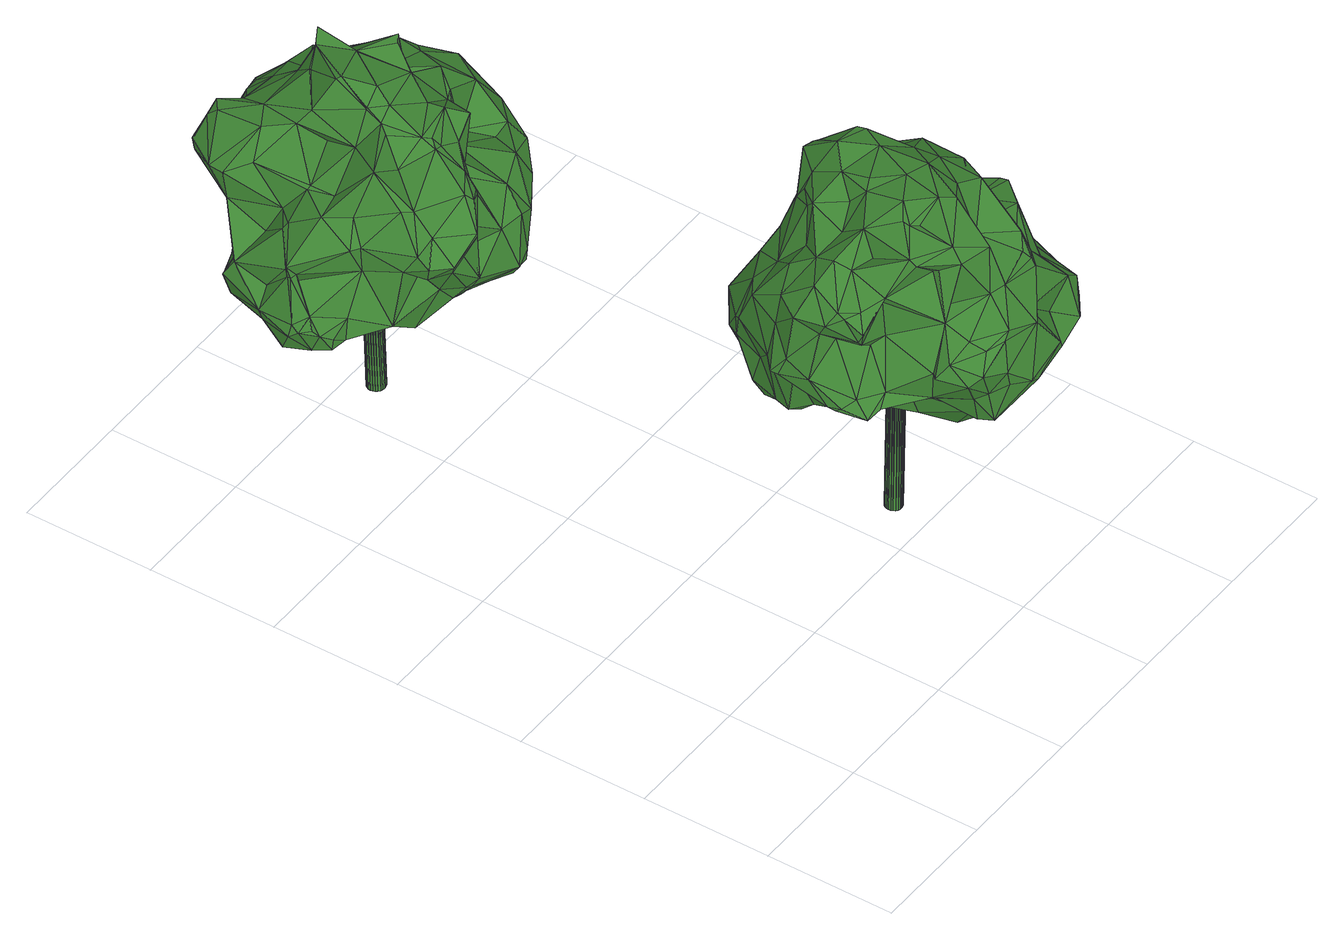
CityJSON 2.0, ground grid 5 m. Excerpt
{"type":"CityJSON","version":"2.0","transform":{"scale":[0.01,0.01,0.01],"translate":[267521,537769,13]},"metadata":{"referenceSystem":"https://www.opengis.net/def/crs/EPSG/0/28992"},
"CityObjects":{
"tree1":{"type":"SolitaryVegetationObject","attributes":{"gtid":262,"crown_width_m":11.29,"crown_median_z":22.58,"crown_r50_m":0.328,"crown_porosity":0.898,"trunk_H_m":9.17,"trunk_DBH_m":0.678,"trunk_radius_m":0.339,"trunk_base_height_m":13.41,"original_gtid":"262"},"geometry":[{"type":"Solid","lod":"3","boundaries":[[[[0,1,2]],[[1,3,2]],[[4,5,6]],[[7,8,9]],[[10,11,12]],[[13,14,15]],[[16,17,18]],[[19,20,21]],[[16,22,23]],[[24,19,25]],[[20,19,24]],[[26,27,28]],[[29,30,31]],[[32,13,15]],[[33,34,35]],[[36,35,34]],[[37,38,39]],[[40,41,42]],[[43,44,45]],[[46,45,44]],[[47,48,49]],[[22,50,51]],[[52,53,54]],[[55,56,57]],[[54,58,59]],[[60,61,62]],[[23,39,38]],[[63,26,64]],[[1,65,66]],[[67,66,65]],[[68,69,70]],[[71,61,68]],[[67,65,72]],[[25,19,73]],[[42,73,19]],[[74,75,76]],[[77,78,79]],[[42,80,40]],[[40,80,81]],[[82,83,84]],[[85,26,63]],[[86,79,78]],[[87,23,38]],[[88,89,90]],[[78,91,3]],[[92,93,94]],[[87,95,16]],[[96,8,97]],[[6,98,4]],[[54,59,52]],[[47,49,99]],[[18,22,16]],[[64,26,100]],[[35,101,33]],[[85,32,26]],[[27,26,32]],[[101,102,33]],[[103,30,29]],[[50,104,51]],[[25,89,24]],[[105,106,88]],[[107,108,109]],[[74,110,111]],[[24,106,20]],[[3,1,78]],[[72,65,112]],[[31,113,114]],[[113,115,114]],[[116,39,117]],[[31,30,118]],[[11,119,2]],[[11,2,120]],[[121,97,8]],[[80,42,21]],[[21,122,80]],[[25,123,124]],[[73,123,25]],[[125,47,99]],[[18,81,80]],[[101,35,13]],[[126,127,49]],[[29,128,69]],[[129,130,131]],[[18,50,22]],[[62,61,71]],[[132,133,134]],[[135,2,3]],[[56,136,137]],[[100,138,139]],[[140,138,100]],[[132,72,133]],[[132,141,72]],[[134,133,112]],[[72,112,133]],[[135,3,91]],[[7,141,142]],[[9,141,7]],[[31,114,29]],[[137,143,144]],[[145,146,58]],[[1,66,78]],[[78,66,86]],[[32,15,147]],[[79,86,148]],[[41,123,73]],[[11,10,149]],[[136,55,150]],[[9,8,151]],[[11,82,84]],[[11,120,82]],[[126,152,149]],[[153,128,154]],[[155,124,123]],[[151,8,96]],[[36,156,157]],[[36,157,35]],[[158,159,160]],[[79,96,77]],[[161,77,96]],[[162,163,164]],[[162,164,110]],[[151,148,9]],[[96,79,148]],[[96,148,151]],[[9,148,86]],[[106,24,89]],[[74,111,75]],[[106,105,117]],[[52,59,165]],[[166,36,34]],[[166,34,90]],[[90,34,33]],[[167,118,14]],[[161,144,77]],[[25,124,168]],[[92,153,93]],[[29,169,103]],[[69,169,29]],[[88,106,89]],[[59,170,17]],[[117,22,51]],[[82,62,71]],[[69,68,169]],[[108,107,171]],[[139,172,98]],[[145,83,76]],[[110,76,162]],[[26,28,100]],[[173,129,131]],[[129,173,174]],[[53,175,176]],[[165,175,53]],[[177,168,124]],[[168,166,89]],[[168,156,166]],[[25,168,89]],[[177,124,178]],[[179,177,178]],[[89,166,90]],[[28,15,138]],[[147,15,28]],[[76,75,146]],[[17,165,59]],[[32,147,27]],[[41,75,111]],[[22,117,23]],[[53,52,165]],[[17,95,180]],[[160,181,129]],[[182,95,87]],[[183,184,124]],[[172,185,186]],[[136,56,55]],[[187,188,189]],[[190,120,2]],[[101,13,32]],[[107,191,171]],[[58,192,145]],[[83,12,11]],[[1,193,65]],[[63,194,85]],[[6,85,194]],[[78,195,91]],[[70,69,163]],[[92,196,153]],[[28,27,147]],[[100,28,140]],[[197,143,198]],[[197,198,103]],[[150,55,199]],[[200,201,202]],[[202,201,203]],[[135,190,2]],[[204,164,196]],[[163,196,164]],[[88,205,105]],[[203,105,205]],[[206,182,87]],[[166,156,36]],[[98,194,64]],[[63,64,194]],[[96,97,161]],[[167,31,118]],[[95,109,108]],[[115,154,114]],[[10,207,149]],[[126,149,207]],[[188,173,45]],[[98,208,4]],[[160,159,181]],[[60,91,197]],[[47,209,210]],[[125,209,47]],[[211,212,191]],[[83,213,76]],[[57,214,208]],[[215,195,143]],[[207,192,216]],[[19,21,42]],[[143,195,144]],[[125,99,217]],[[155,123,183]],[[217,107,206]],[[216,126,207]],[[145,76,146]],[[44,43,201]],[[189,218,187]],[[117,105,203]],[[203,116,117]],[[41,111,94]],[[37,116,203]],[[219,174,142]],[[160,219,220]],[[160,220,158]],[[9,86,221]],[[154,115,184]],[[40,81,222]],[[223,40,222]],[[6,194,98]],[[16,95,17]],[[49,127,99]],[[224,225,181]],[[160,129,219]],[[174,219,129]],[[102,226,33]],[[80,50,18]],[[134,210,132]],[[47,210,134]],[[0,2,227]],[[119,227,2]],[[55,228,199]],[[206,159,158]],[[158,217,206]],[[142,229,219]],[[230,212,216]],[[75,231,146]],[[175,165,17]],[[182,109,95]],[[197,215,143]],[[91,60,190]],[[107,182,206]],[[109,182,107]],[[190,60,120]],[[137,144,232]],[[137,232,56]],[[46,44,233]],[[101,233,102]],[[44,102,233]],[[115,113,234]],[[11,84,83]],[[14,118,150]],[[233,101,235]],[[180,95,108]],[[0,152,1]],[[18,170,81]],[[0,149,152]],[[37,39,116]],[[11,149,0]],[[4,236,5]],[[90,33,200]],[[202,203,200]],[[208,97,236]],[[208,236,4]],[[88,90,205]],[[13,167,14]],[[138,15,14]],[[14,237,138]],[[186,208,98]],[[82,120,62]],[[60,62,120]],[[223,75,40]],[[7,238,121]],[[218,121,238]],[[54,192,58]],[[219,229,239]],[[219,239,220]],[[54,240,192]],[[126,216,127]],[[175,17,180]],[[28,138,140]],[[145,192,207]],[[127,211,99]],[[145,207,241]],[[37,203,242]],[[16,23,87]],[[125,220,209]],[[158,220,217]],[[125,217,220]],[[141,132,229]],[[141,229,142]],[[70,163,162]],[[210,229,132]],[[193,152,126]],[[1,152,193]],[[243,179,234]],[[13,179,243]],[[128,153,196]],[[179,157,177]],[[175,108,171]],[[175,171,176]],[[220,239,209]],[[37,244,38]],[[71,83,82]],[[159,224,181]],[[159,206,224]],[[206,87,224]],[[111,110,204]],[[111,204,94]],[[135,91,190]],[[242,201,43]],[[37,245,224]],[[242,245,37]],[[86,66,67]],[[134,48,47]],[[183,123,93]],[[94,93,123]],[[18,17,170]],[[112,48,134]],[[107,217,191]],[[174,173,187]],[[45,173,43]],[[35,179,13]],[[112,65,48]],[[48,65,193]],[[117,51,106]],[[106,51,104]],[[233,235,246]],[[85,246,235]],[[246,247,46]],[[248,131,130]],[[234,179,178]],[[191,212,176]],[[100,139,64]],[[176,212,53]],[[23,117,39]],[[197,195,215]],[[91,195,197]],[[73,42,41]],[[41,40,75]],[[41,94,123]],[[183,93,184]],[[59,58,222]],[[224,245,225]],[[242,225,245]],[[59,222,81]],[[8,7,121]],[[45,189,188]],[[45,46,189]],[[5,189,46]],[[188,187,173]],[[5,236,189]],[[246,6,247]],[[126,49,193]],[[0,227,11]],[[11,227,119]],[[48,193,49]],[[233,246,46]],[[247,249,5]],[[248,129,250]],[[248,250,43]],[[181,225,129]],[[242,129,225]],[[247,6,249]],[[5,249,6]],[[246,85,6]],[[175,180,108]],[[12,83,241]],[[243,234,167]],[[243,167,13]],[[155,183,124]],[[187,238,174]],[[142,174,238]],[[142,238,7]],[[234,178,115]],[[178,124,251]],[[69,128,196]],[[80,122,50]],[[216,192,240]],[[240,230,216]],[[81,170,59]],[[32,235,101]],[[32,85,235]],[[103,252,30]],[[136,252,103]],[[208,214,97]],[[64,139,98]],[[54,230,240]],[[144,195,77]],[[78,77,195]],[[74,76,110]],[[162,68,70]],[[35,157,179]],[[168,157,156]],[[168,177,157]],[[14,150,199]],[[237,199,138]],[[14,199,237]],[[209,239,210]],[[229,210,239]],[[57,208,185]],[[57,185,55]],[[171,191,176]],[[234,113,167]],[[167,113,31]],[[141,9,221]],[[141,221,72]],[[224,87,244]],[[224,244,37]],[[136,150,252]],[[67,221,86]],[[72,221,67]],[[71,68,213]],[[204,110,164]],[[162,213,68]],[[94,196,92]],[[204,196,94]],[[71,213,83]],[[76,213,162]],[[203,205,200]],[[90,200,205]],[[248,130,129]],[[218,238,187]],[[136,103,198]],[[137,136,198]],[[137,198,143]],[[106,104,20]],[[21,104,122]],[[21,20,104]],[[200,44,201]],[[252,150,118]],[[252,118,30]],[[43,173,248]],[[173,131,248]],[[33,226,200]],[[102,200,226]],[[169,68,253]],[[169,253,103]],[[253,68,61]],[[253,61,103]],[[197,61,60]],[[197,103,61]],[[57,232,214]],[[56,232,57]],[[97,214,232]],[[97,232,161]],[[144,161,232]],[[242,203,201]],[[122,104,50]],[[222,58,231]],[[222,231,223]],[[58,146,231]],[[43,250,242]],[[129,242,250]],[[99,254,217]],[[191,217,254]],[[191,254,99]],[[99,211,191]],[[127,212,211]],[[216,212,127]],[[223,231,75]],[[54,53,230]],[[53,212,230]],[[44,255,102]],[[102,255,200]],[[44,200,255]],[[236,218,189]],[[121,218,97]],[[236,97,218]],[[247,5,46]],[[128,29,114]],[[128,114,154]],[[87,38,244]],[[145,241,83]],[[10,241,207]],[[12,241,10]],[[93,153,184]],[[154,184,153]],[[124,184,251]],[[178,251,184]],[[115,178,184]],[[139,228,172]],[[55,172,228]],[[199,228,138]],[[172,186,98]],[[186,185,208]],[[172,55,185]],[[138,228,139]],[[69,196,163]],[[256,257,258]],[[256,258,259]],[[259,258,260]],[[259,260,261]],[[258,257,262]],[[258,262,260]],[[260,262,263]],[[260,263,261]],[[262,257,264]],[[262,264,263]],[[263,264,265]],[[263,265,261]],[[264,257,266]],[[264,266,265]],[[265,266,267]],[[265,267,261]],[[266,257,268]],[[266,268,267]],[[267,268,269]],[[267,269,261]],[[268,257,270]],[[268,270,269]],[[269,270,271]],[[269,271,261]],[[270,257,272]],[[270,272,271]],[[271,272,273]],[[271,273,261]],[[272,257,274]],[[272,274,273]],[[273,274,275]],[[273,275,261]],[[274,257,276]],[[274,276,275]],[[275,276,277]],[[275,277,261]],[[276,257,278]],[[276,278,277]],[[277,278,279]],[[277,279,261]],[[278,257,280]],[[278,280,279]],[[279,280,281]],[[279,281,261]],[[280,257,282]],[[280,282,281]],[[281,282,283]],[[281,283,261]],[[282,257,284]],[[282,284,283]],[[283,284,285]],[[283,285,261]],[[284,257,286]],[[284,286,285]],[[285,286,287]],[[285,287,261]],[[286,257,288]],[[286,288,287]],[[287,288,289]],[[287,289,261]],[[288,257,290]],[[288,290,289]],[[289,290,291]],[[289,291,261]],[[290,257,292]],[[290,292,291]],[[291,292,293]],[[291,293,261]],[[292,257,294]],[[292,294,293]],[[293,294,295]],[[293,295,261]],[[294,257,296]],[[294,296,295]],[[295,296,297]],[[295,297,261]],[[296,257,298]],[[296,298,297]],[[297,298,299]],[[297,299,261]],[[298,257,300]],[[298,300,299]],[[299,300,301]],[[299,301,261]],[[300,257,302]],[[300,302,301]],[[301,302,303]],[[301,303,261]],[[302,257,304]],[[302,304,303]],[[303,304,305]],[[303,305,261]],[[304,257,256]],[[304,256,305]],[[305,256,259]],[[305,259,261]]]]}]},
"tree2":{"type":"SolitaryVegetationObject","attributes":{"gtid":261,"crown_width_m":10.92,"crown_median_z":22.31,"crown_r50_m":0.368,"crown_porosity":0.889,"trunk_H_m":9.02,"trunk_DBH_m":0.646,"trunk_radius_m":0.323,"trunk_base_height_m":13.29,"original_gtid":"261"},"geometry":[{"type":"Solid","lod":"3","boundaries":[[[[306,307,308]],[[309,310,311]],[[312,313,314]],[[315,316,309]],[[316,317,318]],[[319,320,321]],[[322,323,324]],[[325,326,327]],[[328,329,330]],[[331,332,333]],[[334,335,336]],[[337,336,335]],[[338,339,340]],[[315,341,342]],[[343,344,345]],[[343,345,346]],[[347,348,349]],[[347,349,350]],[[347,350,348]],[[351,352,353]],[[311,354,355]],[[356,357,358]],[[330,329,359]],[[360,361,362]],[[363,364,365]],[[337,366,321]],[[320,337,321]],[[321,366,367]],[[368,369,370]],[[317,370,369]],[[371,372,373]],[[374,373,372]],[[375,376,377]],[[342,316,315]],[[334,336,378]],[[379,380,381]],[[382,383,384]],[[385,386,387]],[[326,388,389]],[[390,391,392]],[[390,392,393]],[[394,395,396]],[[324,323,397]],[[324,397,398]],[[399,400,401]],[[395,401,400]],[[402,371,403]],[[404,405,406]],[[404,406,394]],[[370,407,368]],[[396,325,408]],[[409,410,411]],[[310,316,318]],[[309,316,310]],[[412,413,398]],[[407,414,368]],[[384,383,415]],[[416,390,417]],[[352,418,419]],[[420,356,358]],[[398,413,421]],[[350,422,423]],[[424,425,379]],[[426,427,428]],[[429,430,431]],[[432,353,352]],[[398,421,324]],[[433,373,374]],[[434,435,385]],[[433,436,437]],[[337,438,366]],[[439,332,331]],[[439,331,440]],[[441,442,443]],[[444,438,445]],[[415,446,384]],[[406,441,443]],[[406,443,447]],[[396,448,394]],[[433,419,436]],[[367,366,438]],[[397,449,398]],[[449,450,398]],[[451,452,453]],[[416,391,390]],[[319,321,339]],[[394,401,395]],[[363,365,454]],[[447,443,455]],[[456,440,457]],[[384,446,458]],[[369,458,446]],[[459,460,359]],[[411,461,429]],[[376,375,462]],[[463,464,459]],[[465,466,467]],[[468,456,469]],[[455,470,471]],[[467,455,471]],[[472,473,474]],[[475,457,462]],[[476,477,313]],[[470,338,471]],[[429,478,479]],[[313,471,338]],[[317,480,481]],[[328,468,463]],[[329,328,463]],[[482,483,484]],[[485,384,414]],[[403,486,402]],[[467,447,455]],[[442,441,405]],[[327,461,382]],[[467,477,465]],[[487,471,477]],[[421,413,488]],[[448,396,408]],[[407,408,325]],[[460,427,489]],[[437,349,490]],[[382,461,411]],[[491,492,493]],[[360,494,400]],[[495,494,360]],[[378,336,319]],[[491,493,496]],[[497,490,498]],[[458,369,368]],[[434,377,499]],[[500,312,380]],[[500,380,379]],[[408,370,448]],[[407,370,408]],[[308,501,306]],[[437,502,503]],[[454,426,504]],[[328,505,468]],[[427,459,464]],[[459,359,329]],[[506,507,444]],[[508,389,388]],[[465,476,312]],[[396,395,509]],[[466,510,467]],[[480,451,481]],[[511,481,451]],[[376,462,457]],[[376,457,440]],[[329,463,459]],[[468,439,456]],[[512,401,394]],[[342,317,316]],[[447,467,510]],[[411,410,382]],[[358,357,513]],[[370,317,342]],[[438,337,335]],[[514,438,335]],[[339,470,515]],[[339,515,319]],[[354,516,355]],[[308,355,516]],[[362,361,517]],[[355,307,311]],[[423,344,518]],[[389,519,478]],[[454,427,426]],[[352,520,432]],[[363,520,352]],[[349,348,498]],[[458,414,384]],[[368,414,458]],[[520,363,504]],[[430,503,502]],[[454,504,363]],[[361,512,517]],[[482,444,521]],[[426,428,522]],[[522,428,432]],[[340,339,523]],[[524,525,507]],[[526,362,517]],[[526,517,510]],[[526,510,362]],[[527,516,354]],[[451,480,452]],[[528,529,530]],[[531,402,486]],[[520,522,432]],[[518,532,423]],[[533,482,525]],[[533,525,428]],[[534,535,536]],[[373,493,371]],[[518,527,532]],[[537,335,334]],[[481,511,311]],[[504,522,520]],[[426,522,504]],[[416,501,391]],[[481,311,318]],[[311,310,318]],[[398,450,412]],[[330,538,328]],[[539,540,498]],[[532,527,511]],[[315,309,541]],[[409,411,431]],[[431,411,429]],[[399,401,512]],[[343,346,449]],[[542,378,515]],[[319,515,378]],[[506,444,445]],[[318,317,481]],[[543,327,382]],[[485,327,543]],[[544,545,434]],[[490,349,498]],[[546,547,548]],[[308,307,355]],[[549,550,443]],[[551,436,351]],[[418,351,436]],[[440,456,439]],[[525,524,552]],[[473,453,553]],[[437,497,502]],[[554,450,552]],[[528,555,484]],[[528,484,464]],[[475,500,457]],[[338,314,313]],[[340,314,338]],[[361,399,512]],[[360,400,399]],[[360,399,361]],[[508,556,557]],[[558,371,493]],[[484,559,444]],[[438,444,559]],[[534,544,535]],[[492,491,560]],[[438,559,367]],[[512,394,406]],[[555,367,559]],[[555,559,484]],[[513,561,519]],[[372,562,563]],[[364,563,562]],[[397,344,343]],[[308,516,323]],[[350,349,551]],[[432,564,353]],[[397,323,344]],[[404,565,341]],[[311,307,309]],[[307,541,309]],[[322,308,323]],[[323,516,566]],[[323,566,344]],[[567,507,506]],[[419,374,563]],[[552,449,346]],[[568,569,536]],[[536,569,534]],[[524,507,567]],[[383,540,539]],[[409,540,383]],[[554,567,450]],[[570,422,571]],[[437,436,551]],[[505,558,492]],[[326,325,388]],[[405,441,406]],[[561,479,478]],[[420,534,569]],[[403,371,558]],[[528,464,463]],[[521,507,525]],[[422,345,344]],[[422,344,423]],[[570,346,345]],[[570,345,422]],[[343,449,397]],[[552,428,525]],[[533,428,427]],[[496,493,373]],[[373,503,496]],[[545,572,362]],[[335,537,514]],[[497,498,540]],[[482,521,525]],[[373,433,437]],[[503,373,437]],[[484,444,482]],[[494,573,400]],[[500,529,469]],[[420,569,356]],[[568,356,569]],[[468,469,528]],[[468,528,463]],[[508,557,519]],[[574,575,466]],[[456,500,469]],[[457,500,456]],[[389,478,429]],[[314,381,380]],[[341,576,342]],[[470,550,577]],[[382,410,383]],[[523,314,340]],[[523,381,314]],[[358,557,420]],[[321,367,424]],[[424,367,555]],[[385,377,434]],[[375,377,385]],[[415,539,453]],[[549,393,577]],[[508,388,494]],[[362,495,360]],[[558,493,492]],[[314,380,312]],[[338,470,339]],[[425,530,379]],[[542,391,488]],[[475,312,500]],[[578,560,568]],[[346,570,552]],[[450,449,552]],[[386,385,435]],[[488,324,421]],[[383,539,415]],[[543,384,485]],[[543,382,384]],[[369,480,317]],[[536,333,568]],[[578,568,333]],[[409,431,497]],[[427,460,459]],[[385,387,375]],[[375,387,462]],[[535,434,499]],[[330,359,486]],[[386,466,465]],[[353,571,351]],[[570,571,353]],[[465,579,386]],[[465,580,579]],[[554,552,524]],[[581,442,548]],[[581,548,547]],[[514,445,438]],[[533,483,482]],[[427,483,533]],[[330,486,403]],[[574,362,575]],[[570,564,552]],[[570,353,564]],[[532,511,472]],[[472,474,532]],[[396,509,325]],[[437,490,497]],[[337,320,336]],[[568,560,357]],[[424,555,425]],[[354,311,511]],[[354,511,527]],[[551,349,437]],[[433,374,419]],[[325,485,407]],[[429,461,582]],[[417,547,583]],[[315,546,341]],[[541,547,546]],[[541,546,315]],[[326,389,461]],[[412,537,413]],[[404,341,548]],[[488,391,324]],[[327,326,461]],[[468,505,439]],[[418,352,351]],[[513,357,560]],[[549,577,550]],[[567,506,450]],[[487,467,471]],[[325,327,485]],[[466,575,510]],[[362,510,575]],[[420,557,556]],[[544,534,556]],[[331,536,499]],[[331,499,440]],[[556,534,420]],[[573,509,395]],[[573,395,400]],[[428,564,432]],[[419,563,364]],[[415,453,452]],[[471,313,477]],[[324,391,501]],[[523,379,381]],[[584,585,586]],[[547,585,584]],[[394,565,404]],[[448,565,394]],[[407,485,414]],[[406,517,512]],[[447,517,406]],[[510,517,447]],[[464,484,483]],[[551,571,350]],[[551,351,571]],[[350,571,422]],[[371,562,372]],[[402,562,371]],[[586,393,549]],[[480,446,452]],[[574,386,362]],[[348,539,498]],[[344,566,518]],[[442,581,584]],[[332,439,505]],[[469,529,528]],[[519,557,358]],[[462,387,579]],[[462,579,475]],[[358,513,519]],[[350,474,348]],[[532,474,423]],[[423,474,350]],[[488,413,537]],[[431,430,502]],[[514,506,445]],[[497,540,409]],[[409,383,410]],[[508,494,572]],[[573,325,509]],[[430,560,496]],[[430,496,503]],[[519,389,508]],[[331,333,536]],[[521,444,507]],[[578,333,332]],[[388,573,494]],[[495,572,494]],[[388,325,573]],[[496,560,491]],[[372,563,374]],[[430,561,560]],[[434,535,544]],[[561,513,560]],[[508,572,556]],[[362,572,495]],[[556,572,545]],[[544,556,545]],[[429,479,430]],[[561,430,479]],[[319,336,320]],[[442,584,549]],[[549,443,442]],[[424,379,523]],[[424,523,321]],[[487,477,467]],[[402,489,365]],[[547,584,581]],[[389,582,461]],[[389,429,582]],[[322,324,501]],[[307,583,541]],[[306,583,307]],[[541,583,547]],[[322,501,308]],[[488,334,542]],[[537,334,488]],[[334,378,542]],[[418,436,419]],[[363,419,364]],[[558,538,403]],[[403,538,330]],[[431,502,497]],[[584,586,549]],[[558,505,538]],[[561,478,519]],[[363,352,419]],[[369,446,480]],[[460,489,531]],[[465,477,476]],[[402,531,489]],[[505,328,538]],[[402,365,562]],[[365,364,562]],[[555,530,425]],[[528,530,555]],[[535,499,536]],[[376,499,377]],[[470,577,515]],[[505,578,332]],[[342,576,370]],[[505,492,578]],[[578,492,560]],[[376,440,499]],[[515,577,542]],[[542,577,393]],[[321,523,339]],[[443,550,455]],[[554,524,567]],[[464,483,427]],[[455,550,470]],[[365,489,454]],[[454,489,427]],[[531,486,460]],[[393,392,542]],[[391,542,392]],[[552,564,428]],[[386,579,387]],[[312,579,580]],[[312,475,579]],[[465,312,580]],[[460,486,359]],[[516,527,566]],[[518,566,527]],[[379,530,529]],[[500,379,529]],[[370,576,448]],[[565,448,576]],[[565,576,341]],[[416,417,583]],[[501,583,306]],[[501,416,583]],[[545,435,434]],[[546,548,341]],[[405,404,548]],[[405,548,442]],[[574,466,386]],[[313,312,476]],[[390,585,417]],[[547,417,585]],[[393,585,390]],[[586,585,393]],[[386,435,362]],[[362,435,545]],[[415,452,446]],[[506,412,450]],[[514,412,506]],[[539,553,453]],[[514,537,412]],[[474,473,553]],[[348,553,539]],[[474,553,348]],[[453,473,451]],[[472,451,473]],[[511,451,472]],[[568,357,356]],[[587,588,589]],[[587,589,590]],[[590,589,591]],[[590,591,592]],[[589,588,593]],[[589,593,591]],[[591,593,594]],[[591,594,592]],[[593,588,595]],[[593,595,594]],[[594,595,596]],[[594,596,592]],[[595,588,597]],[[595,597,596]],[[596,597,598]],[[596,598,592]],[[597,588,599]],[[597,599,598]],[[598,599,600]],[[598,600,592]],[[599,588,601]],[[599,601,600]],[[600,601,602]],[[600,602,592]],[[601,588,603]],[[601,603,602]],[[602,603,604]],[[602,604,592]],[[603,588,605]],[[603,605,604]],[[604,605,606]],[[604,606,592]],[[605,588,607]],[[605,607,606]],[[606,607,608]],[[606,608,592]],[[607,588,609]],[[607,609,608]],[[608,609,610]],[[608,610,592]],[[609,588,611]],[[609,611,610]],[[610,611,612]],[[610,612,592]],[[611,588,613]],[[611,613,612]],[[612,613,614]],[[612,614,592]],[[613,588,615]],[[613,615,614]],[[614,615,616]],[[614,616,592]],[[615,588,617]],[[615,617,616]],[[616,617,618]],[[616,618,592]],[[617,588,619]],[[617,619,618]],[[618,619,620]],[[618,620,592]],[[619,588,621]],[[619,621,620]],[[620,621,622]],[[620,622,592]],[[621,588,623]],[[621,623,622]],[[622,623,624]],[[622,624,592]],[[623,588,625]],[[623,625,624]],[[624,625,626]],[[624,626,592]],[[625,588,627]],[[625,627,626]],[[626,627,628]],[[626,628,592]],[[627,588,629]],[[627,629,628]],[[628,629,630]],[[628,630,592]],[[629,588,631]],[[629,631,630]],[[630,631,632]],[[630,632,592]],[[631,588,633]],[[631,633,632]],[[632,633,634]],[[632,634,592]],[[633,588,635]],[[633,635,634]],[[634,635,636]],[[634,636,592]],[[635,588,587]],[[635,587,636]],[[636,587,590]],[[636,590,592]]]]}]}
},
"vertices":[
[725,2619,1413],[669,2709,1298],[669,2636,1451],[617,2624,1387],[90,2613,862],[191,2681,751],[117,2600,767],[437,2880,976],[309,2879,1126],[348,2905,1142],[886,2453,1430],[726,2512,1447],[856,2433,1424],[318,2083,730],[296,2191,939],[214,2194,787],[1135,2401,560],[1207,2418,747],[1160,2244,705],[899,1938,719],[929,1964,636],[967,2009,770],[1050,2318,566],[1036,2350,614],[842,1956,645],[812,1909,718],[86,2251,708],[129,2197,706],[86,2218,786],[407,2060,1189],[378,2090,1193],[372,2019,1032],[199,2191,702],[538,2110,654],[551,2082,655],[431,2069,646],[552,2053,670],[850,2447,787],[1052,2388,746],[1013,2322,710],[1038,2079,974],[906,2025,962],[951,1959,852],[508,2592,705],[458,2454,692],[371,2629,662],[324,2589,629],[844,2895,1095],[835,2861,1137],[939,2832,1148],[1036,2193,681],[987,2191,646],[1251,2476,988],[1225,2593,988],[1217,2438,1103],[77,2348,1039],[206,2428,1102],[191,2441,1080],[1143,2314,1107],[1276,2304,929],[538,2341,1411],[545,2286,1369],[540,2339,1414],[27,2327,730],[5,2291,809],[663,2805,1227],[501,2812,1246],[530,2823,1206],[614,2170,1315],[625,2120,1277],[643,2147,1300],[613,2298,1394],[648,2901,1131],[864,1937,900],[804,2220,1138],[918,2240,1020],[934,2285,1187],[372,2654,1296],[465,2706,1300],[379,2833,1271],[1107,2062,840],[1183,2134,906],[622,2355,1444],[810,2348,1368],[725,2512,1443],[129,2393,681],[431,2873,1265],[1024,2555,664],[812,2093,614],[751,1988,659],[629,2103,718],[471,2517,1367],[679,1994,1122],[683,1992,1100],[784,2094,1046],[1125,2524,645],[233,2769,1167],[235,2698,1055],[43,2436,828],[1008,2817,1023],[14,2256,835],[336,2241,698],[385,2274,744],[375,2198,1320],[935,2069,656],[836,2118,616],[893,2053,557],[1105,2689,720],[1183,2686,678],[1181,2689,676],[850,2135,1266],[805,2127,1076],[687,2887,1150],[356,1961,1014],[427,1997,1088],[417,1901,1011],[839,2235,781],[944,2232,612],[278,2185,1057],[698,2648,1503],[553,2454,1487],[349,2781,977],[966,2013,770],[768,1952,897],[593,1920,825],[958,2839,972],[904,2668,1252],[998,2709,1143],[599,1985,1161],[717,2714,757],[585,2725,945],[521,2774,823],[705,2928,1067],[695,2920,1103],[732,2922,1108],[617,2620,1386],[214,2301,1185],[300,2416,1188],[99,2267,840],[24,2289,849],[67,2237,816],[498,2928,992],[495,2927,971],[316,2414,1194],[284,2625,1213],[1010,2366,1239],[972,2301,1195],[133,2195,749],[376,2873,1236],[816,2612,1338],[250,2209,1053],[318,2894,1162],[815,2626,1333],[622,1963,1133],[549,1899,1068],[670,2000,884],[576,1982,735],[536,1989,744],[850,2799,700],[850,2796,698],[801,2791,682],[223,2708,1172],[782,2192,1312],[663,2124,1264],[752,2115,1220],[1226,2478,863],[605,2010,702],[351,2063,957],[588,1947,778],[512,2194,1231],[1225,2263,872],[1190,2600,896],[91,2353,983],[502,2749,787],[542,2851,802],[1199,2537,856],[1219,2625,957],[559,1949,795],[442,1925,959],[473,1999,824],[1146,2541,674],[807,2730,703],[1125,2671,684],[626,1990,1002],[552,1901,1052],[98,2366,1005],[110,2449,882],[387,2736,796],[348,2725,741],[284,2712,760],[543,2467,1477],[1129,2630,914],[1067,2486,1202],[790,2754,1198],[51,2424,786],[438,2555,1310],[679,2039,1179],[487,2351,1270],[319,2318,1194],[115,2334,985],[624,2290,729],[651,2406,643],[651,2388,607],[764,2313,707],[751,2115,1216],[753,2166,759],[1030,2658,721],[895,2513,1240],[106,2578,924],[896,2847,980],[730,2915,1038],[1070,2604,1026],[1135,2595,1045],[767,2250,1316],[247,2548,973],[503,2475,1227],[1091,2596,1190],[1006,2687,820],[342,2724,869],[657,2915,799],[804,2810,837],[455,2855,1098],[1143,2186,984],[1094,2201,941],[881,2653,769],[807,2706,722],[553,2185,781],[699,2650,1500],[86,2335,989],[679,2894,908],[1144,2550,1135],[1022,2295,978],[275,2499,1080],[354,2424,740],[371,1978,954],[260,2286,775],[194,2628,874],[160,2356,913],[497,2810,876],[766,2829,908],[1144,2550,1139],[904,2429,1221],[700,2492,691],[436,2055,900],[970,2537,805],[728,2506,778],[215,2479,737],[201,2587,734],[605,2566,880],[156,2615,752],[675,2536,812],[518,1964,1002],[303,2232,1152],[541,2264,1330],[933,2689,976],[466,2413,788],[709,2394,41],[675,2395,41],[708,2403,41],[696,2417,958],[695,2426,958],[662,2417,958],[705,2411,41],[691,2434,958],[699,2418,41],[686,2441,958],[693,2424,40],[679,2446,957],[685,2428,40],[671,2450,957],[676,2429,40],[662,2451,957],[667,2428,40],[654,2451,957],[659,2425,40],[645,2447,957],[652,2420,40],[638,2442,957],[646,2413,40],[633,2435,957],[642,2405,40],[629,2427,957],[641,2396,40],[628,2418,957],[642,2387,41],[629,2409,958],[645,2379,41],[632,2401,958],[650,2372,41],[637,2394,958],[657,2366,41],[644,2389,958],[665,2362,42],[652,2385,959],[674,2361,42],[661,2384,959],[683,2362,42],[670,2385,959],[691,2365,42],[678,2388,959],[698,2370,42],[685,2393,959],[704,2377,42],[691,2400,959],[708,2385,42],[694,2408,959],
[1677,516,1053],[1730,477,913],[1754,584,895],[1707,308,854],[1700,305,833],[1709,429,796],[988,637,1412],[1110,562,1486],[1116,714,1446],[1616,208,955],[1629,208,851],[1540,170,803],[1650,273,835],[1356,881,1464],[1349,913,1462],[1242,921,1473],[1656,657,1040],[1679,736,936],[1640,752,1058],[1065,161,738],[1035,211,741],[1079,228,716],[787,1005,973],[805,1030,955],[823,1039,856],[672,733,1014],[658,789,941],[663,762,939],[1487,923,1277],[1482,984,1261],[1353,919,1442],[1309,1039,1368],[1215,620,1496],[1296,786,1481],[1160,732,1465],[1549,196,1012],[1562,157,837],[1508,993,904],[1650,865,858],[1511,942,828],[1457,1074,819],[1239,850,711],[1296,656,744],[1239,851,707],[1366,853,798],[1255,1002,686],[1187,1101,639],[1288,1083,729],[1700,571,741],[1750,565,879],[702,553,849],[739,568,824],[756,452,830],[855,1090,849],[887,219,1089],[1000,218,1111],[991,310,1153],[1150,1143,613],[1033,1110,614],[1018,1151,629],[1294,1053,1365],[1257,1069,1360],[1365,200,699],[1412,227,714],[1401,120,842],[857,949,604],[930,970,604],[910,889,597],[947,940,605],[716,530,1262],[691,589,1218],[724,479,1177],[1442,835,1338],[1039,880,1366],[1011,741,1328],[1101,772,1383],[1145,365,565],[1239,410,576],[1245,334,570],[724,457,1218],[868,468,1275],[765,496,1273],[993,195,869],[948,318,846],[1520,555,1200],[1566,741,1161],[1437,684,1231],[1513,594,1361],[1246,114,1069],[1063,106,982],[1169,81,879],[1624,937,990],[1630,947,1063],[1016,159,1086],[959,133,1023],[1079,128,1101],[931,1068,618],[824,975,681],[1393,220,1161],[1388,234,1190],[1210,218,1212],[1238,147,759],[1215,87,850],[1143,474,607],[1132,413,575],[1058,463,624],[1543,936,1113],[1536,902,1154],[1303,252,716],[1279,407,590],[1697,574,1144],[1701,544,1148],[1073,979,662],[1031,987,630],[719,436,852],[1598,888,1091],[1504,932,818],[1557,793,725],[1169,971,1361],[1119,966,1327],[1202,1215,695],[1077,1165,874],[1243,1155,777],[1033,485,728],[893,588,783],[1028,555,622],[1261,1183,715],[1036,881,637],[763,490,1132],[873,483,1249],[1068,958,650],[1072,802,635],[1397,1102,1213],[725,815,1093],[676,709,1207],[1375,260,1216],[1428,304,1246],[1293,394,1290],[1321,1029,1127],[1416,1074,1186],[1380,293,710],[1185,263,1377],[1356,93,908],[1497,1037,951],[1495,1037,954],[1385,439,768],[1357,352,725],[1351,454,745],[1168,1211,678],[1232,429,1478],[737,800,1218],[753,676,1312],[1369,209,692],[923,1139,945],[942,1125,856],[1070,256,727],[723,561,1270],[856,994,1106],[1025,1083,1058],[956,430,1403],[950,398,1393],[1062,329,1435],[757,930,1137],[844,841,1260],[1294,585,1505],[1175,463,1507],[1415,533,807],[1365,543,777],[1419,654,737],[838,655,1371],[1057,526,1452],[1053,496,1449],[939,377,886],[1026,542,891],[1430,315,737],[1511,372,795],[1153,1040,1030],[1060,1074,1040],[1115,1063,1111],[1173,188,732],[882,1016,694],[1083,477,1440],[1567,770,1152],[1045,1105,810],[1152,722,601],[786,750,696],[746,775,710],[811,826,684],[917,164,991],[850,253,1036],[821,766,686],[1124,666,548],[1217,683,608],[709,624,1154],[866,746,1318],[1677,630,1082],[1024,634,657],[918,764,692],[1203,1214,692],[735,854,923],[1433,985,1089],[1304,875,952],[922,315,868],[1086,113,909],[1068,299,1366],[1569,529,761],[1105,129,1129],[776,572,805],[1489,1017,1228],[1393,712,1438],[1718,633,866],[1167,250,1186],[1607,715,705],[817,466,837],[1239,1204,704],[1188,945,1068],[1238,1205,707],[1163,847,1432],[1286,971,877],[1254,973,885],[1039,361,1170],[1687,602,698],[934,948,1147],[960,852,1249],[1062,918,1318],[886,1014,696],[1494,664,712],[1106,1051,930],[745,501,894],[771,601,1100],[675,645,962],[1513,929,1204],[809,933,817],[1260,514,651],[1201,563,609],[1642,421,983],[1519,768,1358],[1133,236,739],[835,506,1073],[885,479,1092],[1528,296,1065],[1603,439,1171],[1465,290,1137],[1452,482,1378],[1328,494,1436],[1243,911,691],[1395,1107,873],[1324,549,759],[1363,973,837],[1125,1003,1268],[815,430,912],[778,424,867],[768,840,705],[1201,1036,1247],[773,691,756],[860,565,793],[934,1067,616],[1001,1031,623],[1300,1146,754],[1322,196,1035],[1643,690,852],[1395,854,944],[692,580,861],[704,534,865],[1450,1074,812],[1360,946,771],[900,295,1002],[1026,158,887],[1031,387,1319],[1029,363,1335],[1463,215,904],[1411,623,1430],[718,733,918],[856,596,1345],[958,580,1332],[1452,338,1167],[1026,348,849],[1696,513,1082],[1409,449,1234],[1519,551,1202],[1434,505,1327],[1207,645,28],[1175,645,29],[1206,653,28],[1228,642,930],[1227,651,930],[1196,642,930],[1203,661,28],[1224,658,930],[1198,668,29],[1219,665,930],[1191,673,29],[1212,670,930],[1183,676,29],[1205,673,930],[1175,677,29],[1196,675,931],[1167,676,29],[1188,673,931],[1159,673,29],[1180,670,931],[1152,668,30],[1173,665,931],[1147,661,30],[1168,658,931],[1144,653,30],[1165,651,931],[1143,645,30],[1164,642,931],[1144,637,30],[1165,634,931],[1147,629,30],[1168,626,931],[1152,622,29],[1173,619,931],[1159,617,29],[1180,614,931],[1167,614,29],[1188,611,931],[1175,613,29],[1196,610,930],[1183,614,29],[1204,611,930],[1191,617,29],[1212,614,930],[1198,622,28],[1219,619,930],[1203,629,28],[1224,626,930],[1206,637,28],[1227,634,930]
]}
